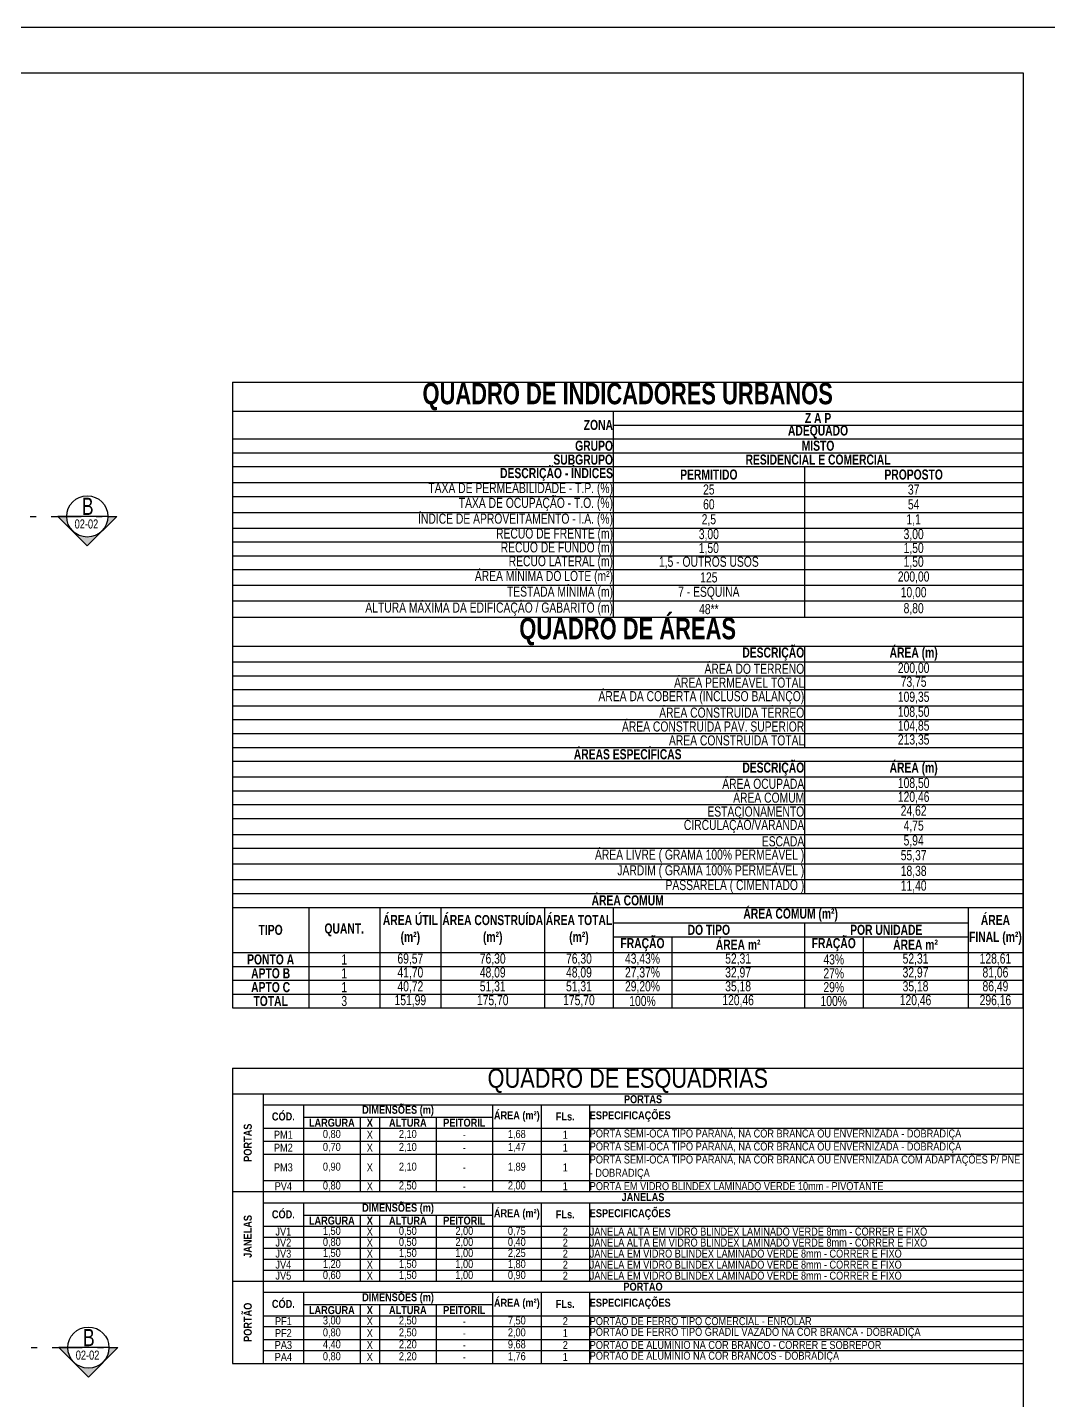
# Model space of a CAD drawing. Extents: x 425 to 531, y 796 to 840.
# Drawn here: x 454.81 to 471.77, y 817.5 to 840.29 of the extents above; entities that cross this region are included whole.
import ezdxf

# ---------------------------------------------------------------- set-up
doc = ezdxf.new("R2010")
doc.units = 0
doc.header["$MEASUREMENT"] = 0
doc.linetypes.add('CONTINU', pattern=[0])
doc.linetypes.add('DASHDOT', pattern=[1, 0.5, -0.25, 0, -0.25])
doc.layers.get('0').update_dxf_attribs({"linetype": 'CONTINUOUS'})
for name, color, linetype in [('LAYER4', 7, 'CONTINUOUS'), ('LAYER5', 8, 'CONTINUOUS'), ('LAYER7', 4, 'CONTINUOUS')]:
    doc.layers.add(name, color=color, linetype=linetype)
doc.styles.add('F2', font='swisscl.ttf')

# ---------------------------------------------------------------- blocks, each defined once
blk = doc.blocks.new('A$C52F82244')
at = {"layer": 'LAYER5'}
blk.add_hatch(color=2, dxfattribs=at).paths.add_polyline_path([(0.5, 0.85), (0, 0.35), (0.15, 0.35, -1), (0.85, 0.35), (1, 0.35)])
at = {"layer": 'LAYER4', "color": 2}
blk.add_line((0.15, 0.35), (0.85, 0.35), dxfattribs=at)
at = {"layer": 'LAYER7', "color": 2}
for p, q in [((0.5, 0.85), (0, 0.35)), ((0.5, 0.85), (1, 0.35)), ((0.15, 0.35), (0, 0.35)), ((0.85, 0.35), (1, 0.35))]:
    blk.add_line(p, q, dxfattribs=at)
blk.add_circle((0.5, 0.35), 0.35, dxfattribs=at)
blk = doc.blocks.new('*T460')
at = {"linetype": 'ByBlock', "lineweight": -2}
for p, q in [((0, 0), (13.122, 0)), ((0, 0), (0, -10.385)), ((13.122, 0), (13.122, -10.385)), ((0, -0.481), (13.122, -0.481)), ((6.321, -0.481), (6.321, -3.9)), ((6.321, -0.711), (13.122, -0.711)), ((0, -0.941), (13.122, -0.941)), ((0, -1.171), (13.122, -1.171)), ((0, -1.4), (13.122, -1.4)), ((9.497, -1.4), (9.497, -3.9)), ((0, -1.667), (13.122, -1.667)), ((0, -1.897), (13.122, -1.897)), ((0, -2.16), (13.122, -2.16)), ((0, -2.421), (13.122, -2.421)), ((0, -2.651), (13.122, -2.651)), ((0, -2.88), (13.122, -2.88)), ((0, -3.11), (13.122, -3.11)), ((0, -3.371), (13.122, -3.371)), ((0, -3.631), (13.122, -3.631)), ((0, -3.9), (13.122, -3.9)), ((0, -4.381), (13.122, -4.381)), ((9.497, -4.381), (9.497, -6.06)), ((0, -4.642), (13.122, -4.642)), ((0, -4.872), (13.122, -4.872)), ((0, -5.102), (13.122, -5.102)), ((0, -5.37), (13.122, -5.37)), ((0, -5.6), (13.122, -5.6)), ((0, -5.83), (13.122, -5.83)), ((0, -6.06), (13.122, -6.06)), ((0, -6.29), (13.122, -6.29)), ((9.497, -6.29), (9.497, -8.485)), ((0, -6.551), (13.122, -6.551)), ((0, -6.781), (13.122, -6.781)), ((0, -7.011), (13.122, -7.011)), ((0, -7.241), (13.122, -7.241)), ((0, -7.505), (13.122, -7.505)), ((0, -7.735), (13.122, -7.735)), ((0, -7.995), (13.122, -7.995)), ((0, -8.255), (13.122, -8.255)), ((0, -8.485), (13.122, -8.485)), ((0, -8.715), (13.122, -8.715)), ((1.264, -8.715), (1.264, -10.385)), ((2.445, -8.715), (2.445, -10.385)), ((3.458, -8.715), (3.458, -10.385)), ((5.182, -8.715), (5.182, -10.385)), ((6.321, -8.715), (6.321, -10.385)), ((12.213, -8.715), (12.213, -10.385)), ((6.321, -8.974), (12.213, -8.974)), ((9.497, -8.974), (9.497, -10.385)), ((6.321, -9.204), (12.213, -9.204)), ((7.293, -9.204), (7.293, -10.385)), ((10.469, -9.204), (10.469, -10.385)), ((0, -9.465), (13.122, -9.465)), ((0, -9.695), (13.122, -9.695)), ((0, -9.925), (13.122, -9.925)), ((0, -10.155), (13.122, -10.155)), ((0, -10.385), (13.122, -10.385))]:
    blk.add_line(p, q, dxfattribs=at)
at = {"color": 0, "linetype": 'CONTINU'}
for s, insert, char_height, width, attachment_point in [('{\\fSwis721 LtCn BT|b1|i0|c0;QUADRO DE INDICADORES URBANOS', (6.561, -0.24), 0.35517, 13.11526, 5), ('{\\fSwis721 LtCn BT|b1|i0|c0;ZONA', (6.317, -0.711), 0.16714, 6.31382, 6), ('{\\fSwis721 LtCn BT|b1|i0|c0;Z A P', (9.722, -0.596), 0.16714, 6.79433, 5), ('{\\fSwis721 LtCn BT|b1|i0|c0;ADEQUADO', (9.722, -0.826), 0.16714, 6.79433, 5), ('{\\fSwis721 LtCn BT|b1|i0|c0;GRUPO', (6.317, -1.056), 0.16714, 6.31382, 6), ('{\\fSwis721 LtCn BT|b1|i0|c0;MISTO', (9.722, -1.056), 0.16714, 6.79433, 5), ('{\\fSwis721 LtCn BT|b1|i0|c0;SUBGRUPO', (6.317, -1.286), 0.16714, 6.31382, 6), ('{\\fSwis721 LtCn BT|b1|i0|c0;RESIDENCIAL E COMERCIAL', (9.722, -1.286), 0.16714, 6.79433, 5), ('{\\fSwis721 LtCn BT|b1|i0|c0;DESCRIÇÃO - ÍNDICES', (6.317, -1.534), 0.16714, 6.31382, 6), ('{\\fSwis721 LtCn BT|b1|i0|c0;PERMITIDO', (7.909, -1.534), 0.16714, 3.16892, 5), ('{\\fSwis721 LtCn BT|b1|i0|c0;PROPOSTO', (11.31, -1.534), 0.16714, 3.61831, 5), ('{\\fSwis721 LtCn BT|b0|i0|c0;TAXA DE PERMEABILIDADE - T.P. (%)', (6.317, -1.782), 0.16714, 6.31382, 6), ('{\\fSwis721 LtCn BT|b0|i0|c0;25', (7.909, -1.782), 0.16714, 3.16892, 5), ('{\\fSwis721 LtCn BT|b0|i0|c0;37', (11.31, -1.782), 0.16714, 3.61831, 5), ('{\\fSwis721 LtCn BT|b0|i0|c0;TAXA DE OCUPAÇÃO - T.O. (%)', (6.317, -2.028), 0.16714, 6.31382, 6), ('{\\fSwis721 LtCn BT|b0|i0|c0;60', (7.909, -2.028), 0.16714, 3.16892, 5), ('{\\fSwis721 LtCn BT|b0|i0|c0;54', (11.31, -2.028), 0.16714, 3.61831, 5), ('{\\fSwis721 LtCn BT|b0|i0|c0;ÍNDICE DE APROVEITAMENTO - I.A. (%)', (6.317, -2.29), 0.16714, 6.31382, 6), ('{\\fSwis721 LtCn BT|b0|i0|c0;2,5', (7.909, -2.29), 0.16714, 3.16892, 5), ('{\\fSwis721 LtCn BT|b0|i0|c0;1,1', (11.31, -2.29), 0.16714, 3.61831, 5), ('{\\fSwis721 LtCn BT|b0|i0|c0;RECUO DE FRENTE (m)', (6.317, -2.536), 0.16714, 6.31382, 6), ('{\\fSwis721 LtCn BT|b0|i0|c0;3,00', (7.909, -2.536), 0.16714, 3.16892, 5), ('{\\fSwis721 LtCn BT|b0|i0|c0;3,00', (11.31, -2.536), 0.16714, 3.61831, 5), ('{\\fSwis721 LtCn BT|b0|i0|c0;RECUO DE FUNDO (m)', (6.317, -2.766), 0.16714, 6.31382, 6), ('{\\fSwis721 LtCn BT|b0|i0|c0;1,50', (7.909, -2.766), 0.16714, 3.16892, 5), ('{\\fSwis721 LtCn BT|b0|i0|c0;1,50', (11.31, -2.766), 0.16714, 3.61831, 5), ('{\\fSwis721 LtCn BT|b0|i0|c0;RECUO LATERAL (m)', (6.317, -2.995), 0.16714, 6.31382, 6), ('{\\fSwis721 LtCn BT|b0|i0|c0;1,5 - OUTROS USOS', (7.909, -2.995), 0.16714, 3.16892, 5), ('{\\fSwis721 LtCn BT|b0|i0|c0;1,50', (11.31, -2.995), 0.16714, 3.61831, 5), ('{\\fSwis721 LtCn BT|b0|i0|c0;ÁREA MÍNIMA DO LOTE (m²)', (6.317, -3.241), 0.16714, 6.31382, 6), ('{\\fSwis721 LtCn BT|b0|i0|c0;125', (7.909, -3.241), 0.16714, 3.16892, 5), ('{\\fSwis721 LtCn BT|b0|i0|c0;200,00', (11.31, -3.241), 0.16714, 3.61831, 5), ('{\\fSwis721 LtCn BT|b0|i0|c0;TESTADA MÍNIMA (m)', (6.317, -3.501), 0.16714, 6.31382, 6), ('{\\fSwis721 LtCn BT|b0|i0|c0;7 - ESQUINA', (7.909, -3.501), 0.16714, 3.16892, 5), ('{\\fSwis721 LtCn BT|b0|i0|c0;10,00', (11.31, -3.501), 0.16714, 3.61831, 5), ('{\\fSwis721 LtCn BT|b0|i0|c0;ALTURA MÁXIMA DA EDIFICAÇÃO / GABARITO (m)', (6.317, -3.766), 0.16714, 6.31382, 6), ('{\\fSwis721 LtCn BT|b1|i0|c0;QUADRO DE ÁREAS', (6.561, -4.14), 0.35517, 13.11526, 5), ('{\\fSwis721 LtCn BT|b0|i0|c0;48**', (7.909, -3.766), 0.16714, 3.16892, 5), ('{\\fSwis721 LtCn BT|b0|i0|c0;8,80', (11.31, -3.766), 0.16714, 3.61831, 5), ('{\\fSwis721 LtCn BT|b1|i0|c0;DESCRIÇÃO', (9.493, -4.511), 0.16714, 9.48984, 6), ('{\\fSwis721 LtCn BT|b1|i0|c0;ÁREA (m)', (11.31, -4.511), 0.16714, 3.61831, 5), ('{\\fSwis721 LtCn BT|b0|i0|c0;ÁREA DO TERRENO', (9.493, -4.757), 0.16714, 9.48984, 6), ('{\\fSwis721 LtCn BT|b0|i0|c0;200,00', (11.31, -4.757), 0.16714, 3.61831, 5), ('{\\fSwis721 LtCn BT|b0|i0|c0;ÁREA PERMEÁVEL TOTAL', (9.493, -4.987), 0.16714, 9.48984, 6), ('{\\fSwis721 LtCn BT|b0|i0|c0;73,75', (11.31, -4.987), 0.16714, 3.61831, 5), ('{\\fSwis721 LtCn BT|b0|i0|c0;ÁREA DA COBERTA (INCLUSO BALANÇO)', (9.493, -5.236), 0.16714, 9.48984, 6), ('{\\fSwis721 LtCn BT|b0|i0|c0;109,35', (11.31, -5.236), 0.16714, 3.61831, 5), ('{\\fSwis721 LtCn BT|b0|i0|c0;ÁREA CONSTRUÍDA TÉRREO', (9.493, -5.485), 0.16714, 9.48984, 6), ('{\\fSwis721 LtCn BT|b0|i0|c0;108,50', (11.31, -5.485), 0.16714, 3.61831, 5), ('{\\fSwis721 LtCn BT|b0|i0|c0;ÁREA CONSTRUÍDA PAV. SUPERIOR', (9.493, -5.715), 0.16714, 9.48984, 6), ('{\\fSwis721 LtCn BT|b0|i0|c0;104,85', (11.31, -5.715), 0.16714, 3.61831, 5), ('{\\fSwis721 LtCn BT|b0|i0|c0;ÁREA CONSTRUÍDA TOTAL', (9.493, -5.945), 0.16714, 9.48984, 6), ('{\\fSwis721 LtCn BT|b0|i0|c0;213,35', (11.31, -5.945), 0.16714, 3.61831, 5), ('{\\fSwis721 LtCn BT|b1|i0|c0;ÁREAS ESPECÍFICAS', (6.561, -6.175), 0.16714, 13.11526, 5), ('{\\fSwis721 LtCn BT|b1|i0|c0;DESCRIÇÃO', (9.493, -6.421), 0.16714, 9.48984, 6), ('{\\fSwis721 LtCn BT|b1|i0|c0;ÁREA (m)', (11.31, -6.421), 0.16714, 3.61831, 5), ('{\\fSwis721 LtCn BT|b0|i0|c0;ÁREA OCUPADA', (9.493, -6.666), 0.16714, 9.48984, 6), ('{\\fSwis721 LtCn BT|b0|i0|c0;108,50', (11.31, -6.666), 0.16714, 3.61831, 5), ('{\\fSwis721 LtCn BT|b0|i0|c0;ÁREA COMUM', (9.493, -6.896), 0.16714, 9.48984, 6), ('{\\fSwis721 LtCn BT|b0|i0|c0;120,46', (11.31, -6.896), 0.16714, 3.61831, 5), ('{\\fSwis721 LtCn BT|b0|i0|c0;ESTACIONAMENTO', (9.493, -7.126), 0.16714, 9.48984, 6), ('{\\fSwis721 LtCn BT|b0|i0|c0;24,62', (11.31, -7.126), 0.16714, 3.61831, 5), ('{\\fSwis721 LtCn BT|b0|i0|c0;CIRCULAÇÃO/VARANDA', (9.493, -7.373), 0.16714, 9.48984, 6), ('{\\fSwis721 LtCn BT|b0|i0|c0;4,75', (11.31, -7.373), 0.16714, 3.61831, 5), ('{\\fSwis721 LtCn BT|b0|i0|c0;5,94', (11.31, -7.62), 0.16714, 3.61831, 5), ('{\\fSwis721 LtCn BT|b0|i0|c0;ÁREA LIVRE ( GRAMA 100% PERMEÁVEL )', (9.493, -7.865), 0.16714, 9.48984, 6), ('{\\fSwis721 LtCn BT|b0|i0|c0;ESCADA', (9.493, -7.62), 0.16714, 9.48984, 6), ('{\\fSwis721 LtCn BT|b0|i0|c0;JARDIM ( GRAMA 100% PERMEÁVEL )', (9.493, -8.125), 0.16714, 9.48984, 6), ('{\\fSwis721 LtCn BT|b0|i0|c0;55,37', (11.31, -7.865), 0.16714, 3.61831, 5), ('{\\fSwis721 LtCn BT|b0|i0|c0;18,38', (11.31, -8.125), 0.16714, 3.61831, 5), ('{\\fSwis721 LtCn BT|b0|i0|c0;PASSARELA ( CIMENTADO )', (9.493, -8.37), 0.16714, 9.48984, 6), ('{\\fSwis721 LtCn BT|b0|i0|c0;11,40', (11.31, -8.37), 0.16714, 3.61831, 5), ('{\\fSwis721 LtCn BT|b1|i0|c0;ÁREA COMUM', (6.561, -8.6), 0.16714, 13.11526, 5), ('{\\fSwis721 LtCn BT|b1|i0|c0;ÁREA ÚTIL (m²)', (2.952, -9.09), 0.16714, 1.00637, 5), ('{\\fSwis721 LtCn BT|b1|i0|c0;ÁREA CONSTRUÍDA (m²)', (4.32, -9.09), 0.16714, 1.7167, 5), ('{\\fSwis721 LtCn BT|b1|i0|c0;ÁREA TOTAL (m²)', (5.752, -9.09), 0.16714, 1.13173, 5), ('{\\fSwis721 LtCn BT|b1|i0|c0;ÁREA COMUM (m²)', (9.267, -8.844), 0.16714, 5.88532, 5), ('{\\fSwis721 LtCn BT|b1|i0|c0;ÁREA FINAL (m²)', (12.668, -9.09), 0.16714, 0.90191, 5), ('{\\fSwis721 LtCn BT|b1|i0|c0;TIPO', (0.632, -9.09), 0.16714, 1.25708, 5), ('{\\fSwis721 LtCn BT|b1|i0|c0;QUANT.', (1.854, -9.09), 0.16714, 1.17351, 5), ('{\\fSwis721 LtCn BT|b1|i0|c0;DO TIPO', (7.909, -9.089), 0.16714, 3.16892, 5), ('{\\fSwis721 LtCn BT|b1|i0|c0;POR UNIDADE', (10.855, -9.089), 0.16714, 2.70929, 5), ('{\\fSwis721 LtCn BT|b1|i0|c0;FRAÇÃO', (6.807, -9.334), 0.16714, 0.96459, 5), ('{\\fSwis721 LtCn BT|b1|i0|c0;ÁREA m²', (8.395, -9.334), 0.16714, 2.19722, 5), ('{\\fSwis721 LtCn BT|b1|i0|c0;FRAÇÃO', (9.983, -9.334), 0.16714, 0.96459, 5), ('{\\fSwis721 LtCn BT|b1|i0|c0;ÁREA m²', (11.341, -9.334), 0.16714, 1.7376, 5), ('{\\fSwis721 LtCn BT|b1|i0|c0;PONTO A', (0.632, -9.58), 0.16714, 1.25708, 5), ('{\\fSwis721 LtCn BT|b0|i0|c0;1', (1.854, -9.58), 0.16714, 1.17351, 5), ('{\\fSwis721 LtCn BT|b0|i0|c0;69,57', (2.952, -9.58), 0.16714, 1.00637, 5), ('{\\fSwis721 LtCn BT|b0|i0|c0;76,30', (4.32, -9.58), 0.16714, 1.7167, 5), ('{\\fSwis721 LtCn BT|b0|i0|c0;76,30', (5.752, -9.58), 0.16714, 1.13173, 5), ('{\\fSwis721 LtCn BT|b0|i0|c0;43,43%', (6.807, -9.58), 0.16714, 0.96459, 5), ('{\\fSwis721 LtCn BT|b0|i0|c0;52,31', (8.395, -9.58), 0.16714, 2.19722, 5), ('{\\fSwis721 LtCn BT|b0|i0|c0;43%', (9.983, -9.58), 0.16714, 0.96459, 5), ('{\\fSwis721 LtCn BT|b0|i0|c0;52,31', (11.341, -9.58), 0.16714, 1.7376, 5), ('{\\fSwis721 LtCn BT|b0|i0|c0;128,61', (12.668, -9.58), 0.16714, 0.90191, 5), ('{\\fSwis721 LtCn BT|b1|i0|c0;APTO B', (0.632, -9.81), 0.16714, 1.25708, 5), ('{\\fSwis721 LtCn BT|b0|i0|c0;1', (1.854, -9.81), 0.16714, 1.17351, 5), ('{\\fSwis721 LtCn BT|b0|i0|c0;41,70', (2.952, -9.81), 0.16714, 1.00637, 5), ('{\\fSwis721 LtCn BT|b0|i0|c0;48,09', (4.32, -9.81), 0.16714, 1.7167, 5), ('{\\fSwis721 LtCn BT|b0|i0|c0;48,09', (5.752, -9.81), 0.16714, 1.13173, 5), ('{\\fSwis721 LtCn BT|b0|i0|c0;27,37%', (6.807, -9.81), 0.16714, 0.96459, 5), ('{\\fSwis721 LtCn BT|b0|i0|c0;32,97', (8.395, -9.81), 0.16714, 2.19722, 5), ('{\\fSwis721 LtCn BT|b0|i0|c0;27%', (9.983, -9.81), 0.16714, 0.96459, 5), ('{\\fSwis721 LtCn BT|b0|i0|c0;32,97', (11.341, -9.81), 0.16714, 1.7376, 5), ('{\\fSwis721 LtCn BT|b0|i0|c0;81,06', (12.668, -9.81), 0.16714, 0.90191, 5), ('{\\fSwis721 LtCn BT|b1|i0|c0;APTO C', (0.632, -10.04), 0.16714, 1.25708, 5), ('{\\fSwis721 LtCn BT|b0|i0|c0;1', (1.854, -10.04), 0.16714, 1.17351, 5), ('{\\fSwis721 LtCn BT|b0|i0|c0;40,72', (2.952, -10.04), 0.16714, 1.00637, 5), ('{\\fSwis721 LtCn BT|b0|i0|c0;51,31', (4.32, -10.04), 0.16714, 1.7167, 5), ('{\\fSwis721 LtCn BT|b0|i0|c0;51,31', (5.752, -10.04), 0.16714, 1.13173, 5), ('{\\fSwis721 LtCn BT|b0|i0|c0;29,20%', (6.807, -10.04), 0.16714, 0.96459, 5), ('{\\fSwis721 LtCn BT|b0|i0|c0;35,18', (8.395, -10.04), 0.16714, 2.19722, 5), ('{\\fSwis721 LtCn BT|b0|i0|c0;29%', (9.983, -10.04), 0.16714, 0.96459, 5), ('{\\fSwis721 LtCn BT|b0|i0|c0;35,18', (11.341, -10.04), 0.16714, 1.7376, 5), ('{\\fSwis721 LtCn BT|b0|i0|c0;86,49', (12.668, -10.04), 0.16714, 0.90191, 5), ('{\\fSwis721 LtCn BT|b1|i0|c0;TOTAL', (0.632, -10.27), 0.16714, 1.25708, 5), ('{\\fSwis721 LtCn BT|b0|i0|c0;3', (1.854, -10.27), 0.16714, 1.17351, 5), ('{\\fSwis721 LtCn BT|b0|i0|c0;151,99', (2.952, -10.27), 0.16714, 1.00637, 5), ('{\\fSwis721 LtCn BT|b0|i0|c0;175,70', (4.32, -10.27), 0.16714, 1.7167, 5), ('{\\fSwis721 LtCn BT|b0|i0|c0;175,70', (5.752, -10.27), 0.16714, 1.13173, 5), ('{\\fSwis721 LtCn BT|b0|i0|c0;100%', (6.807, -10.27), 0.16714, 0.96459, 5), ('{\\fSwis721 LtCn BT|b0|i0|c0;120,46', (8.395, -10.27), 0.16714, 2.19722, 5), ('{\\fSwis721 LtCn BT|b0|i0|c0;100%', (9.983, -10.27), 0.16714, 0.96459, 5), ('{\\fSwis721 LtCn BT|b0|i0|c0;120,46', (11.341, -10.27), 0.16714, 1.7376, 5), ('{\\fSwis721 LtCn BT|b0|i0|c0;296,16', (12.668, -10.27), 0.16714, 0.90191, 5)]:
    blk.add_mtext(s, dxfattribs=dict(at, insert=insert, char_height=char_height, width=width, attachment_point=attachment_point))
blk = doc.blocks.new('*T461')
at = {"linetype": 'ByBlock', "lineweight": -2}
for p, q in [((0, 0), (13.126, 0)), ((0, 0), (0, -4.902)), ((13.126, 0), (13.126, -4.902)), ((0, -0.426), (13.126, -0.426)), ((0.507, -0.426), (0.507, -4.902)), ((0.507, -0.609), (13.126, -0.609)), ((1.179, -0.609), (1.179, -2.051)), ((4.317, -0.609), (4.317, -2.051)), ((5.123, -0.609), (5.123, -2.051)), ((5.928, -0.609), (5.928, -2.051)), ((1.179, -0.816), (4.317, -0.816)), ((2.117, -0.816), (2.117, -2.051)), ((2.441, -0.816), (2.441, -2.051)), ((3.379, -0.816), (3.379, -2.051)), ((0.507, -0.998), (13.126, -0.998)), ((0.507, -1.213), (13.126, -1.213)), ((0.507, -1.429), (13.126, -1.429)), ((0.507, -1.868), (13.126, -1.868)), ((0, -2.051), (13.126, -2.051)), ((0.507, -2.234), (13.126, -2.234)), ((1.179, -2.234), (1.179, -3.537)), ((4.317, -2.234), (4.317, -3.537)), ((5.123, -2.234), (5.123, -3.537)), ((5.928, -2.234), (5.928, -3.537)), ((1.179, -2.44), (4.317, -2.44)), ((2.117, -2.44), (2.117, -3.537)), ((2.441, -2.44), (2.441, -3.537)), ((3.379, -2.44), (3.379, -3.537)), ((0.507, -2.623), (13.126, -2.623)), ((0.507, -2.806), (13.126, -2.806)), ((0.507, -2.988), (13.126, -2.988)), ((0.507, -3.171), (13.126, -3.171)), ((0.507, -3.354), (13.126, -3.354)), ((0, -3.537), (13.126, -3.537)), ((0.507, -3.719), (13.126, -3.719)), ((1.179, -3.719), (1.179, -4.902)), ((4.317, -3.719), (4.317, -4.902)), ((5.123, -3.719), (5.123, -4.902)), ((5.928, -3.719), (5.928, -4.902)), ((1.179, -3.926), (4.317, -3.926)), ((2.117, -3.926), (2.117, -4.902)), ((2.441, -3.926), (2.441, -4.902)), ((3.379, -3.926), (3.379, -4.902)), ((0.507, -4.109), (13.126, -4.109)), ((0.507, -4.291), (13.126, -4.291)), ((0.507, -4.504), (13.126, -4.504)), ((0.507, -4.687), (13.126, -4.687)), ((0, -4.902), (13.126, -4.902))]:
    blk.add_line(p, q, dxfattribs=at)
at = {"color": 0, "linetype": 'CONTINU'}
for s, insert, char_height, width, attachment_point in [('{\\fSwis721 Cn BT|b0|i0|c0;QUADRO DE ESQUADRIAS', (6.563, -0.213), 0.31543, 13.11987, 5), ('{\\fSwis721 Cn BT|b1|i0|c0;PORTAS', (6.816, -0.518), 0.13281, 12.61334, 5), ('{\\fSwis721 Cn BT|b1|i0|c0;DIMENSÕES (m)', (2.748, -0.712), 0.13281, 3.13275, 5), ('{\\fSwis721 Cn BT|b1|i0|c0;ÁREA (m²)', (4.72, -0.804), 0.13281, 0.79971, 5), ('{\\fSwis721 Cn BT|b1|i0|c0;ESPECIFICAÇÕES', (5.931, -0.804), 0.13281, 7.1917, 4), ('{\\fSwis721 Cn BT|b1|i0|c0;CÓD.', (0.843, -0.804), 0.13281, 0.66689, 5), ('{\\fSwis721 Cn BT|b1|i0|c0;LARGURA', (1.648, -0.907), 0.13281, 0.93252, 5), ('{\\fSwis721 Cn BT|b1|i0|c0;X', (2.279, -0.907), 0.13281, 0.31826, 5), ('{\\fSwis721 Cn BT|b1|i0|c0;ALTURA', (2.91, -0.907), 0.13281, 0.93252, 5), ('{\\fSwis721 Cn BT|b1|i0|c0;PEITORIL', (3.848, -0.907), 0.13281, 0.93252, 5), ('{\\fSwis721 Cn BT|b1|i0|c0;FLs.', (5.525, -0.804), 0.13281, 0.79971, 5), ('{\\fSwis721 Cn BT|b0|i0|c0;PM1', (0.843, -1.106), 0.13281, 0.66689, 5), ('{\\fSwis721 Cn BT|b0|i0|c0;0,80', (1.648, -1.106), 0.13281, 0.93252, 5), ('{\\fSwis721 Cn BT|b0|i0|c0;X', (2.279, -1.106), 0.13281, 0.31826, 5), ('{\\fSwis721 Cn BT|b0|i0|c0;2,10', (2.91, -1.106), 0.13281, 0.93252, 5), ('{\\fSwis721 Cn BT|b0|i0|c0;-', (3.848, -1.106), 0.13281, 0.93252, 5), ('{\\fSwis721 Cn BT|b0|i0|c0;1,68', (4.72, -1.106), 0.13281, 0.79971, 5), ('{\\fSwis721 Cn BT|b0|i0|c0;1', (5.525, -1.106), 0.13281, 0.79971, 5), ('{\\fSwis721 Cn BT|b0|i0|c0;PORTA SEMI-OCA TIPO PARANÁ, NA COR BRANCA OU ENVERNIZADA - DOBRADIÇA', (5.931, -1.106), 0.13281, 7.1917, 4), ('{\\fSwis721 Cn BT|b0|i0|c0;PM2', (0.843, -1.321), 0.13281, 0.66689, 5), ('{\\fSwis721 Cn BT|b0|i0|c0;0,70', (1.648, -1.321), 0.13281, 0.93252, 5), ('{\\fSwis721 Cn BT|b0|i0|c0;X', (2.279, -1.321), 0.13281, 0.31826, 5), ('{\\fSwis721 Cn BT|b0|i0|c0;2,10', (2.91, -1.321), 0.13281, 0.93252, 5), ('{\\fSwis721 Cn BT|b0|i0|c0;-', (3.848, -1.321), 0.13281, 0.93252, 5), ('{\\fSwis721 Cn BT|b0|i0|c0;1,47', (4.72, -1.321), 0.13281, 0.79971, 5), ('{\\fSwis721 Cn BT|b0|i0|c0;1', (5.525, -1.321), 0.13281, 0.79971, 5), ('{\\fSwis721 Cn BT|b0|i0|c0;PORTA SEMI-OCA TIPO PARANÁ, NA COR BRANCA OU ENVERNIZADA - DOBRADIÇA', (5.931, -1.321), 0.13281, 7.1917, 4), ('{\\fSwis721 Cn BT|b0|i0|c0;PM3', (0.843, -1.648), 0.13281, 0.66689, 5), ('{\\fSwis721 Cn BT|b0|i0|c0;0,90', (1.648, -1.648), 0.13281, 0.93252, 5), ('{\\fSwis721 Cn BT|b0|i0|c0;X', (2.279, -1.648), 0.13281, 0.31826, 5), ('{\\fSwis721 Cn BT|b0|i0|c0;2,10', (2.91, -1.648), 0.13281, 0.93252, 5), ('{\\fSwis721 Cn BT|b0|i0|c0;1,89', (4.72, -1.648), 0.13281, 0.79971, 5), ('{\\fSwis721 Cn BT|b0|i0|c0;1', (5.525, -1.648), 0.13281, 0.79971, 5), ('{\\fSwis721 Cn BT|b0|i0|c0;PORTA SEMI-OCA TIPO PARANÁ, NA COR BRANCA OU ENVERNIZADA COM ADAPTAÇÕES P/ PNE - DOBRADIÇA', (5.931, -1.648), 0.132814, 7.1917, 4), ('{\\fSwis721 Cn BT|b0|i0|c0;-', (3.848, -1.648), 0.13281, 0.93252, 5), ('{\\fSwis721 Cn BT|b0|i0|c0;PV4', (0.843, -1.96), 0.13281, 0.66689, 5), ('{\\fSwis721 Cn BT|b0|i0|c0;0,80', (1.648, -1.96), 0.13281, 0.93252, 5), ('{\\fSwis721 Cn BT|b0|i0|c0;X', (2.279, -1.96), 0.13281, 0.31826, 5), ('{\\fSwis721 Cn BT|b0|i0|c0;2,50', (2.91, -1.96), 0.13281, 0.93252, 5), ('{\\fSwis721 Cn BT|b0|i0|c0;-', (3.848, -1.96), 0.13281, 0.93252, 5), ('{\\fSwis721 Cn BT|b0|i0|c0;2,00', (4.72, -1.96), 0.13281, 0.79971, 5), ('{\\fSwis721 Cn BT|b0|i0|c0;1', (5.525, -1.96), 0.13281, 0.79971, 5), ('{\\fSwis721 Cn BT|b0|i0|c0;PORTA EM VIDRO BLINDEX LAMINADO VERDE 10mm - PIVOTANTE', (5.931, -1.96), 0.13281, 7.1917, 4), ('{\\fSwis721 Cn BT|b1|i0|c0;DIMENSÕES (m)', (2.748, -2.337), 0.13281, 3.13275, 5), ('{\\fSwis721 Cn BT|b1|i0|c0;JANELAS', (6.816, -2.142), 0.13281, 12.61334, 5), ('{\\fSwis721 Cn BT|b1|i0|c0;CÓD.', (0.843, -2.428), 0.13281, 0.66689, 5), ('{\\fSwis721 Cn BT|b1|i0|c0;LARGURA', (1.648, -2.532), 0.13281, 0.93252, 5), ('{\\fSwis721 Cn BT|b1|i0|c0;X', (2.279, -2.532), 0.13281, 0.31826, 5), ('{\\fSwis721 Cn BT|b1|i0|c0;ALTURA', (2.91, -2.532), 0.13281, 0.93252, 5), ('{\\fSwis721 Cn BT|b1|i0|c0;PEITORIL', (3.848, -2.532), 0.13281, 0.93252, 5), ('{\\fSwis721 Cn BT|b1|i0|c0;ÁREA (m²)', (4.72, -2.428), 0.13281, 0.79971, 5), ('{\\fSwis721 Cn BT|b1|i0|c0;FLs.', (5.525, -2.428), 0.13281, 0.79971, 5), ('{\\fSwis721 Cn BT|b1|i0|c0;ESPECIFICAÇÕES', (5.931, -2.428), 0.13281, 7.1917, 4), ('{\\fSwis721 Cn BT|b0|i0|c0;JV1', (0.843, -2.714), 0.13281, 0.66689, 5), ('{\\fSwis721 Cn BT|b0|i0|c0;1,50', (1.648, -2.714), 0.13281, 0.93252, 5), ('{\\fSwis721 Cn BT|b0|i0|c0;X', (2.279, -2.714), 0.13281, 0.31826, 5), ('{\\fSwis721 Cn BT|b0|i0|c0;0,50', (2.91, -2.714), 0.13281, 0.93252, 5), ('{\\fSwis721 Cn BT|b0|i0|c0;2,00', (3.848, -2.714), 0.13281, 0.93252, 5), ('{\\fSwis721 Cn BT|b0|i0|c0;0,75', (4.72, -2.714), 0.13281, 0.79971, 5), ('{\\fSwis721 Cn BT|b0|i0|c0;2', (5.525, -2.714), 0.13281, 0.79971, 5), ('{\\fSwis721 Cn BT|b0|i0|c0;JANELA ALTA EM VIDRO BLINDEX LAMINADO VERDE 8mm - CORRER E FIXO', (5.931, -2.714), 0.13281, 7.1917, 4), ('{\\fSwis721 Cn BT|b0|i0|c0;JV2', (0.843, -2.897), 0.13281, 0.66689, 5), ('{\\fSwis721 Cn BT|b0|i0|c0;0,80', (1.648, -2.897), 0.13281, 0.93252, 5), ('{\\fSwis721 Cn BT|b0|i0|c0;X', (2.279, -2.897), 0.13281, 0.31826, 5), ('{\\fSwis721 Cn BT|b0|i0|c0;0,50', (2.91, -2.897), 0.13281, 0.93252, 5), ('{\\fSwis721 Cn BT|b0|i0|c0;2,00', (3.848, -2.897), 0.13281, 0.93252, 5), ('{\\fSwis721 Cn BT|b0|i0|c0;0,40', (4.72, -2.897), 0.13281, 0.79971, 5), ('{\\fSwis721 Cn BT|b0|i0|c0;2', (5.525, -2.897), 0.13281, 0.79971, 5), ('{\\fSwis721 Cn BT|b0|i0|c0;JANELA ALTA EM VIDRO BLINDEX LAMINADO VERDE 8mm - CORRER E FIXO', (5.931, -2.897), 0.13281, 7.1917, 4), ('{\\fSwis721 Cn BT|b0|i0|c0;JV3', (0.843, -3.08), 0.13281, 0.66689, 5), ('{\\fSwis721 Cn BT|b0|i0|c0;1,50', (1.648, -3.08), 0.13281, 0.93252, 5), ('{\\fSwis721 Cn BT|b0|i0|c0;1,20', (1.648, -3.263), 0.13281, 0.93252, 5), ('{\\fSwis721 Cn BT|b0|i0|c0;X', (2.279, -3.08), 0.13281, 0.31826, 5), ('{\\fSwis721 Cn BT|b0|i0|c0;1,50', (2.91, -3.08), 0.13281, 0.93252, 5), ('{\\fSwis721 Cn BT|b0|i0|c0;1,50', (2.91, -3.263), 0.13281, 0.93252, 5), ('{\\fSwis721 Cn BT|b0|i0|c0;1,00', (3.848, -3.08), 0.13281, 0.93252, 5), ('{\\fSwis721 Cn BT|b0|i0|c0;1,00', (3.848, -3.263), 0.13281, 0.93252, 5), ('{\\fSwis721 Cn BT|b0|i0|c0;2,25', (4.72, -3.08), 0.13281, 0.79971, 5), ('{\\fSwis721 Cn BT|b0|i0|c0;1,80', (4.72, -3.263), 0.13281, 0.79971, 5), ('{\\fSwis721 Cn BT|b0|i0|c0;2', (5.525, -3.08), 0.13281, 0.79971, 5), ('{\\fSwis721 Cn BT|b0|i0|c0;JANELA EM VIDRO BLINDEX LAMINADO VERDE 8mm - CORRER E FIXO', (5.931, -3.08), 0.13281, 7.1917, 4), ('{\\fSwis721 Cn BT|b0|i0|c0;JV4', (0.843, -3.263), 0.13281, 0.66689, 5), ('{\\fSwis721 Cn BT|b0|i0|c0;JV5', (0.843, -3.445), 0.13281, 0.66689, 5), ('{\\fSwis721 Cn BT|b0|i0|c0;0,60', (1.648, -3.445), 0.13281, 0.93252, 5), ('{\\fSwis721 Cn BT|b0|i0|c0;X', (2.279, -3.263), 0.13281, 0.31826, 5), ('{\\fSwis721 Cn BT|b0|i0|c0;X', (2.279, -3.445), 0.13281, 0.31826, 5), ('{\\fSwis721 Cn BT|b0|i0|c0;1,50', (2.91, -3.445), 0.13281, 0.93252, 5), ('{\\fSwis721 Cn BT|b0|i0|c0;1,00', (3.848, -3.445), 0.13281, 0.93252, 5), ('{\\fSwis721 Cn BT|b0|i0|c0;0,90', (4.72, -3.445), 0.13281, 0.79971, 5), ('{\\fSwis721 Cn BT|b0|i0|c0;2', (5.525, -3.263), 0.13281, 0.79971, 5), ('{\\fSwis721 Cn BT|b0|i0|c0;2', (5.525, -3.445), 0.13281, 0.79971, 5), ('{\\fSwis721 Cn BT|b0|i0|c0;JANELA EM VIDRO BLINDEX LAMINADO VERDE 8mm - CORRER E FIXO', (5.931, -3.263), 0.13281, 7.1917, 4), ('{\\fSwis721 Cn BT|b0|i0|c0;JANELA EM VIDRO BLINDEX LAMINADO VERDE 8mm - CORRER E FIXO', (5.931, -3.445), 0.13281, 7.1917, 4), ('{\\fSwis721 Cn BT|b1|i0|c0;PORTÃO', (6.816, -3.628), 0.13281, 12.61334, 5), ('{\\fSwis721 Cn BT|b1|i0|c0;CÓD.', (0.843, -3.914), 0.13281, 0.66689, 5), ('{\\fSwis721 Cn BT|b1|i0|c0;DIMENSÕES (m)', (2.748, -3.823), 0.13281, 3.13275, 5), ('{\\fSwis721 Cn BT|b1|i0|c0;ÁREA (m²)', (4.72, -3.914), 0.13281, 0.79971, 5), ('{\\fSwis721 Cn BT|b1|i0|c0;FLs.', (5.525, -3.914), 0.13281, 0.79971, 5), ('{\\fSwis721 Cn BT|b1|i0|c0;ESPECIFICAÇÕES', (5.931, -3.914), 0.13281, 7.1917, 4), ('{\\fSwis721 Cn BT|b1|i0|c0;LARGURA', (1.648, -4.017), 0.13281, 0.93252, 5), ('{\\fSwis721 Cn BT|b1|i0|c0;X', (2.279, -4.017), 0.13281, 0.31826, 5), ('{\\fSwis721 Cn BT|b1|i0|c0;ALTURA', (2.91, -4.017), 0.13281, 0.93252, 5), ('{\\fSwis721 Cn BT|b1|i0|c0;PEITORIL', (3.848, -4.017), 0.13281, 0.93252, 5), ('{\\fSwis721 Cn BT|b0|i0|c0;PORTÃO DE FERRO TIPO COMERCIAL - ENROLAR', (5.931, -4.2), 0.13281, 7.1917, 4), ('{\\fSwis721 Cn BT|b0|i0|c0;PF1', (0.843, -4.2), 0.13281, 0.66689, 5), ('{\\fSwis721 Cn BT|b0|i0|c0;3,00', (1.648, -4.2), 0.13281, 0.93252, 5), ('{\\fSwis721 Cn BT|b0|i0|c0;0,80', (1.648, -4.398), 0.13281, 0.93252, 5), ('{\\fSwis721 Cn BT|b0|i0|c0;X', (2.279, -4.2), 0.13281, 0.31826, 5), ('{\\fSwis721 Cn BT|b0|i0|c0;2,50', (2.91, -4.2), 0.13281, 0.93252, 5), ('{\\fSwis721 Cn BT|b0|i0|c0;2,50', (2.91, -4.398), 0.13281, 0.93252, 5), ('{\\fSwis721 Cn BT|b0|i0|c0;-', (3.848, -4.2), 0.13281, 0.93252, 5), ('{\\fSwis721 Cn BT|b0|i0|c0;7,50', (4.72, -4.2), 0.13281, 0.79971, 5), ('{\\fSwis721 Cn BT|b0|i0|c0;2,00', (4.72, -4.398), 0.13281, 0.79971, 5), ('{\\fSwis721 Cn BT|b0|i0|c0;2', (5.525, -4.2), 0.13281, 0.79971, 5), ('{\\fSwis721 Cn BT|b0|i0|c0;PORTÃO DE FERRO TIPO GRADIL VAZADO NA COR BRANCA - DOBRADIÇA', (5.931, -4.398), 0.13281, 7.1917, 4), ('{\\fSwis721 Cn BT|b0|i0|c0;PA3', (0.843, -4.596), 0.13281, 0.66689, 5), ('{\\fSwis721 Cn BT|b0|i0|c0;PF2', (0.843, -4.398), 0.13281, 0.66689, 5), ('{\\fSwis721 Cn BT|b0|i0|c0;4,40', (1.648, -4.596), 0.13281, 0.93252, 5), ('{\\fSwis721 Cn BT|b0|i0|c0;X', (2.279, -4.398), 0.13281, 0.31826, 5), ('{\\fSwis721 Cn BT|b0|i0|c0;X', (2.279, -4.596), 0.13281, 0.31826, 5), ('{\\fSwis721 Cn BT|b0|i0|c0;2,20', (2.91, -4.596), 0.13281, 0.93252, 5), ('{\\fSwis721 Cn BT|b0|i0|c0;-', (3.848, -4.398), 0.13281, 0.93252, 5), ('{\\fSwis721 Cn BT|b0|i0|c0;9,68', (4.72, -4.596), 0.13281, 0.79971, 5), ('{\\fSwis721 Cn BT|b0|i0|c0;2', (5.525, -4.596), 0.13281, 0.79971, 5), ('{\\fSwis721 Cn BT|b0|i0|c0;1', (5.525, -4.398), 0.13281, 0.79971, 5), ('{\\fSwis721 Cn BT|b0|i0|c0;PORTÃO DE ALUMÍNIO NA COR BRANCO - CORRER E SOBREPOR', (5.931, -4.596), 0.13281, 7.1917, 4), ('{\\fSwis721 Cn BT|b0|i0|c0;PA4', (0.843, -4.794), 0.13281, 0.66689, 5), ('{\\fSwis721 Cn BT|b0|i0|c0;0,80', (1.648, -4.794), 0.13281, 0.93252, 5), ('{\\fSwis721 Cn BT|b0|i0|c0;X', (2.279, -4.794), 0.13281, 0.31826, 5), ('{\\fSwis721 Cn BT|b0|i0|c0;2,20', (2.91, -4.794), 0.13281, 0.93252, 5), ('{\\fSwis721 Cn BT|b0|i0|c0;-', (3.848, -4.596), 0.13281, 0.93252, 5), ('{\\fSwis721 Cn BT|b0|i0|c0;1,76', (4.72, -4.794), 0.13281, 0.79971, 5), ('{\\fSwis721 Cn BT|b0|i0|c0;1', (5.525, -4.794), 0.13281, 0.79971, 5), ('{\\fSwis721 Cn BT|b0|i0|c0;PORTÃO DE ALUMÍNIO NA COR BRANCOS - DOBRADIÇA', (5.931, -4.794), 0.13281, 7.1917, 4), ('{\\fSwis721 Cn BT|b0|i0|c0;-', (3.848, -4.794), 0.13281, 0.93252, 5)]:
    blk.add_mtext(s, dxfattribs=dict(at, insert=insert, char_height=char_height, width=width, attachment_point=attachment_point))
at = {"color": 0, "linetype": 'CONTINU', "char_height": 0.13281, "attachment_point": 5, "rotation": 90}
for s, insert, width in [('{\\fSwis721 Cn BT|b1|i0|c0;PORTAS', (0.253, -1.239), 1.61908), ('{\\fSwis721 Cn BT|b1|i0|c0;JANELAS', (0.253, -2.794), 1.48007), ('{\\fSwis721 Cn BT|b1|i0|c0;PORTÃO', (0.253, -4.219), 1.35972)]:
    blk.add_mtext(s, dxfattribs=dict(at, insert=insert, width=width))

msp = doc.modelspace()

# ---------------------------------------------------------------- linework, layer by layer
at = {"color": 2, "linetype": 'DASHDOT'}
for p, q in [((429.908, 832.173), (456.17, 832.173)), ((429.926, 818.379), (456.189, 818.379))]:
    msp.add_line(p, q, dxfattribs=at)
at = {"color": 2, "linetype": 'Continuous'}
msp.add_lwpolyline([(424.538, 795.736), (472.097, 795.736), (472.097, 840.286), (424.538, 840.286)], close=True, dxfattribs=at)
at = {"color": 1, "linetype": 'Continuous'}
msp.add_lwpolyline([(426.413, 839.536), (471.347, 839.536), (471.347, 796.486), (426.413, 796.486)], close=True, dxfattribs=at)

# ---------------------------------------------------------------- block references
for name, p in [('*T460', (458.221, 834.4)), ('*T461', (458.221, 823.018))]:
    msp.add_blockref(name, p)
at = {"layer": 'LAYER4', "color": 2, "xscale": 0.9777354252492295, "yscale": 0.9777354252492295, "zscale": 0.9777354252492295, "rotation": 180}
for p in [(456.297, 832.515), (456.315, 818.721), (456.315, 818.721)]:
    msp.add_blockref('A$C52F82244', p, dxfattribs=at)

# ---------------------------------------------------------------- texts
at = {"color": 7, "style": 'F2'}
for s, height, p in [('B', 0.285, (455.717, 832.197)), ('02-02', 0.1494, (455.598, 831.973)), ('B', 0.285, (455.736, 818.403)), ('B', 0.285, (455.736, 818.403)), ('02-02', 0.1494, (455.617, 818.18)), ('02-02', 0.1494, (455.617, 818.18))]:
    msp.add_text(s, height=height, dxfattribs=at).set_placement(p)

doc.saveas('drawing.dxf')
